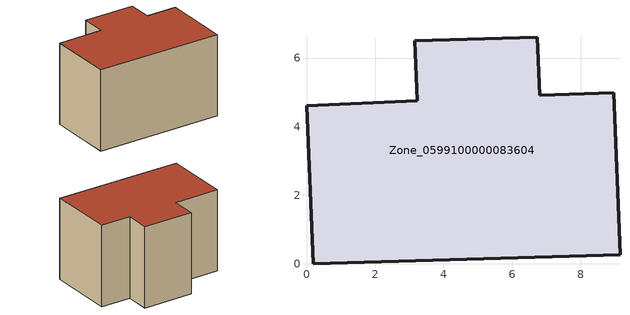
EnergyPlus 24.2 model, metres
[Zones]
Zone_0599100000083604
 floor ground (C_G): 9.14,0.27 0.19,0 0,4.61 3.23,4.75 3.16,6.5 6.72,6.61 6.8,4.91 8.96,4.99 z0
 wall outside (C_F): 6.8,4.91 6.72,6.61 3.16,6.5 3.23,4.75 0,4.61 0.19,0 9.14,0.27 8.96,4.99 6.8,4.91 z0:5.79
 roof outside (C_R): 9.14,0.27 8.96,4.99 6.8,4.91 6.72,6.61 3.16,6.5 3.23,4.75 0,4.61 0.19,0 z5.79
[BUILDING]
Pand.0599100000083604: North Axis=0; Terrain=City; Loads Convergence Tolerance Value=0.04; Temperature Convergence Tolerance Value=0.4; Solar Distribution=FullExterior; Maximum Number of Warmup Days=25; Minimum Number of Warmup Days=1
[Site:Location]
Rotterdam.The.Hague.AP_ZH_NLD Design_Conditions: Latitude=51.96; Longitude=4.45; Time Zone=1; Elevation=-4.5
[SITE:GROUNDTEMPERATURE:BUILDINGSURFACE]
18, 18, 18, 18, 18, 18, 18, 18, 18, 18, 18, 18
[MATERIAL] Thermal Absorptance=0.9; Solar Absorptance=0.7; Visible Absorptance=0.7
Name | Roughness | Thickness | Conductivity | Density | Specific Heat
G.TC.1946-1964 | MediumSmooth | 0.15 | 1 | 540 | 1210
F.TC.1946-1964 | Rough | 0.3 | 0.857143 | 1920 | 840
R.TC.1946-1964 | MediumRough | 0.2 | 0.235294 | 1500 | 1000
[CONSTRUCTION]
C_G: G.TC.1946-1964
C_F: F.TC.1946-1964
C_R: R.TC.1946-1964
[ZONE]
Zone_0599100000083604: Type=1; Multiplier=1; Ceiling Height=Autocalculate; Volume=Autocalculate; Floor Area=autocalculate; Part of Total Floor Area=Yes
[ZONEINFILTRATION:DESIGNFLOWRATE]
Infil_Zone_0599100000083604: Zone or ZoneList or Space or SpaceList=Zone_0599100000083604; Schedule=AlwaysOn; Design Flow Rate Calculation Method=Flow/Area; Flow Rate per Floor Area=0.003; Constant Term Coefficient=1; Temperature Term Coefficient=0; Velocity Term Coefficient=0; Velocity Squared Term Coefficient=0
[HVACTEMPLATE:ZONE:IDEALLOADSAIRSYSTEM]
Zone_0599100000083604: Maximum Heating Supply Air Temperature=50; Minimum Cooling Supply Air Temperature=13; Maximum Heating Supply Air Humidity Ratio=0.0156; Minimum Cooling Supply Air Humidity Ratio=0.0077; Heating Limit=NoLimit; Cooling Limit=NoLimit; Dehumidification Control Type=ConstantSensibleHeatRatio; Cooling Sensible Heat Ratio=0.7; Dehumidification Setpoint=60; Humidification Control Type=None; Humidification Setpoint=30; Outdoor Air Method=None; Outdoor Air Flow Rate per Person=0.00944; Outdoor Air Flow Rate per Zone Floor Area=0; Outdoor Air Flow Rate per Zone=0; Demand Controlled Ventilation Type=None; Outdoor Air Economizer Type=NoEconomizer; Heat Recovery Type=None; Sensible Heat Recovery Effectiveness=0.7; Latent Heat Recovery Effectiveness=0.65
[ZONECONTROL:THERMOSTAT]
ThermostatControl_Zone_0599100000083604: Zone or ZoneList=Zone_0599100000083604; Control Type Schedule=DualSetpointControlType; Control 1=Thermostat_Zone_0599100000083604; Temperature Difference Between Cutout And Setpoint=0
[THERMOSTATSETPOINT:DUALSETPOINT]
Thermostat_Zone_0599100000083604: Heating Setpoint Temperature Schedule=HeatingSetpoint_Zone_0599100000083604; Cooling Setpoint Temperature Schedule=CoolingSetpoint_Zone_0599100000083604
[SCHEDULE:COMPACT]
HeatingSetpoint_Zone_0599100000083604: Through: 12/31, For: AllDays, Until: 24:00, 21
CoolingSetpoint_Zone_0599100000083604: Through: 12/31, For: AllDays, Until: 24:00, 24
DualSetpointControlType: Through: 12/31, For: AllDays, Until: 24:00, 4
AlwaysOn: Through: 12/31, For: AllDays, Until: 24:00, 1
